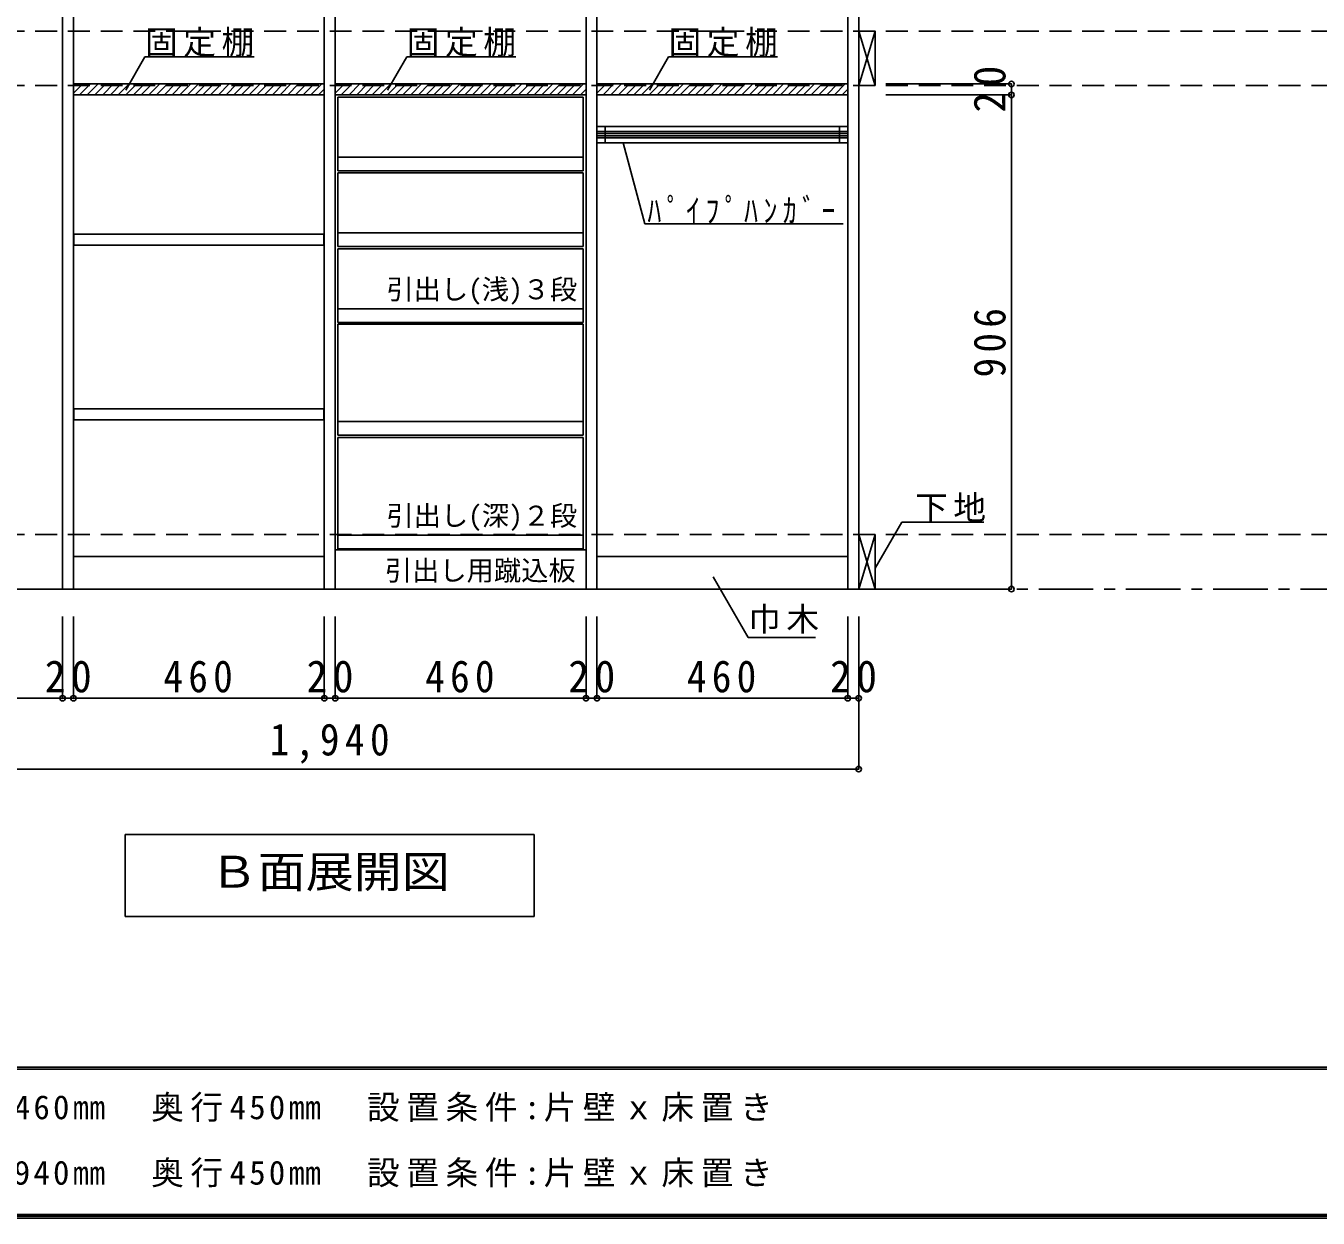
# Model space of a CAD drawing. Units: millimetres at full size, sheet at 1:20; some dimension numbers follow another scale. Extents: x -8005 to 8005, y -2932 to 2722.
# Drawn here: x 1633 to 4003, y -2864 to -679 of the extents above; entities that cross this region are included whole.
import ezdxf
from ezdxf.enums import TextEntityAlignment as Align

# ---------------------------------------------------------------- set-up
doc = ezdxf.new("R2010")
doc.units = ezdxf.units.MM
doc.header["$LTSCALE"] = 20
doc.header["$PDMODE"] = 32
doc.header["$PDSIZE"] = 10
doc.linetypes.add('CHAIN1', pattern=[8, 5, -1, 1, -1])
doc.linetypes.add('DASHED2', pattern=[3, 2, -1])
for name, color, linetype in [('0-2_本体', 2, 'Continuous'), ('0-3_固定棚', 3, 'Continuous'), ('0-4_可動棚', 3, 'Continuous'), ('0-6_ﾊﾟｲﾌﾟﾊﾝｶﾞｰ', 4, 'Continuous'), ('0-7_桟木・巾木', 2, 'Continuous'), ('0-8_引き出し', 2, 'Continuous'), ('0-A_文字', 7, 'Continuous'), ('0-B_寸法', 7, 'Continuous'), ('0-C_ハッチ', 4, 'Continuous'), ('F-1_枠', 6, 'Continuous'), ('F-A_文字', 7, 'Continuous')]:
    doc.layers.add(name, color=color, linetype=linetype)
doc.styles.add('ＭＳ ゴシック', font='')
doc.styles.get('ＭＳ ゴシック').set_extended_font_data('MS Gothic')

msp = doc.modelspace()

# ---------------------------------------------------------------- linework, layer by layer
at = {"layer": '0-2_本体', "color": 3}
for p, q in [((1700.66, -1711.27), (1700.66, 570.73)), ((1720.66, -1711.27), (1720.66, 570.73)), ((2180.66, -1711.27), (2180.66, 570.73)), ((2200.66, -1711.27), (2200.66, 570.73)), ((2660.66, -1711.27), (2660.66, 570.73)), ((2680.66, -1711.27), (2680.66, 570.73)), ((3140.66, -1711.27), (3140.66, 570.73)), ((3160.66, -1711.27), (3160.66, 570.73)), ((1220.66, -1711.27), (3160.66, -1711.27)), ((3160.66, -1711.27), (3140.66, -1711.27))]:
    msp.add_line(p, q, dxfattribs=at)
at = {"layer": '0-3_固定棚'}
for p, q in [((1720.66, -785.27), (1720.66, -805.27)), ((2180.66, -785.27), (1720.66, -785.27)), ((2180.66, -805.27), (1720.66, -805.27)), ((2200.66, -785.27), (2200.66, -805.27)), ((2660.66, -785.27), (2200.66, -785.27)), ((2660.66, -805.27), (2200.66, -805.27)), ((2680.66, -785.27), (2680.66, -805.27)), ((3140.66, -785.27), (2680.66, -785.27)), ((3140.66, -805.27), (2680.66, -805.27))]:
    msp.add_line(p, q, dxfattribs=at)
at = {"layer": '0-4_可動棚'}
for p, q in [((2179.66, -1060.77), (1721.66, -1060.77)), ((2179.66, -1380.77), (1721.66, -1380.77))]:
    msp.add_line(p, q, dxfattribs=at)
for points in [[(2179.66, -1060.77), (2179.66, -1080.77), (1721.66, -1080.77), (1721.66, -1060.77)], [(2179.66, -1380.77), (2179.66, -1400.77), (1721.66, -1400.77), (1721.66, -1380.77)]]:
    msp.add_lwpolyline(points, dxfattribs=at)
at = {"layer": '0-6_ﾊﾟｲﾌﾟﾊﾝｶﾞｰ', "color": 3}
for p, q in [((2680.66, -863.27), (2680.66, -893.27)), ((2680.66, -863.27), (3140.66, -863.27)), ((3140.66, -863.27), (3140.66, -893.27)), ((2680.66, -893.27), (3140.66, -893.27))]:
    msp.add_line(p, q, dxfattribs=at)
at = {"layer": '0-6_ﾊﾟｲﾌﾟﾊﾝｶﾞｰ'}
for p, q in [((3140.66, -872.27), (2680.66, -872.27)), ((3140.66, -876.27), (2680.66, -876.27)), ((3140.66, -880.27), (2680.66, -880.27)), ((3140.66, -884.27), (2680.66, -884.27))]:
    msp.add_line(p, q, dxfattribs=at)
at = {"layer": '0-6_ﾊﾟｲﾌﾟﾊﾝｶﾞｰ', "color": 7}
for p, q in [((2695.66, -863.27), (2695.66, -893.27)), ((3125.66, -863.27), (3125.66, -893.27))]:
    msp.add_line(p, q, dxfattribs=at)
at = {"layer": '0-7_桟木・巾木', "color": 7}
for p, q in [((1720.66, -1651.27), (2180.66, -1651.27)), ((2680.66, -1651.27), (3140.66, -1651.27))]:
    msp.add_line(p, q, dxfattribs=at)
at = {"layer": '0-8_引き出し', "color": 7}
for p, q in [((3160.66, -688.27), (3190.66, -788.27)), ((3160.66, -788.27), (3190.66, -688.27)), ((3160.66, -1611.27), (3190.66, -1711.27)), ((3160.66, -1711.27), (3190.66, -1611.27)), ((2660.66, -1639.27), (2200.66, -1639.27))]:
    msp.add_line(p, q, dxfattribs=at)
at = {"layer": '0-8_引き出し'}
for p, q in [((2655.66, -809.27), (2205.66, -809.27)), ((2205.66, -944.27), (2205.66, -809.27)), ((2655.66, -944.27), (2655.66, -809.27)), ((2655.66, -919.27), (2205.66, -919.27)), ((2655.66, -944.27), (2205.66, -944.27)), ((2655.66, -948.27), (2205.66, -948.27)), ((2205.66, -1083.27), (2205.66, -948.27)), ((2655.66, -1083.27), (2655.66, -948.27)), ((2655.66, -1058.27), (2205.66, -1058.27)), ((2655.66, -1083.27), (2205.66, -1083.27)), ((2655.66, -1087.27), (2205.66, -1087.27)), ((2205.66, -1222.27), (2205.66, -1087.27)), ((2655.66, -1222.27), (2655.66, -1087.27)), ((2655.66, -1197.27), (2205.66, -1197.27)), ((2655.66, -1222.27), (2205.66, -1222.27)), ((2655.66, -1225.27), (2205.66, -1225.27)), ((2205.66, -1429.27), (2205.66, -1225.27)), ((2655.66, -1429.27), (2655.66, -1225.27)), ((2655.66, -1404.27), (2205.66, -1404.27)), ((2655.66, -1429.27), (2205.66, -1429.27)), ((2655.66, -1433.27), (2205.66, -1433.27)), ((2205.66, -1637.27), (2205.66, -1433.27)), ((2655.66, -1637.27), (2655.66, -1433.27)), ((2655.66, -1612.27), (2205.66, -1612.27)), ((2655.66, -1637.27), (2205.66, -1637.27))]:
    msp.add_line(p, q, dxfattribs=at)
at = {"layer": '0-8_引き出し', "color": 3}
for points in [[(3190.66, -788.27), (3190.66, -688.27), (3160.66, -688.27), (3160.66, -788.27)], [(3190.66, -1711.27), (3190.66, -1611.27), (3160.66, -1611.27), (3160.66, -1711.27)]]:
    msp.add_lwpolyline(points, close=True, dxfattribs=at)
at = {"layer": '0-A_文字', "linetype": 'CHAIN1'}
for p, q in [((3160.66, 771.25), (3160.66, -1711.27)), ((6790.66, -1711.27), (1220.66, -1711.27))]:
    msp.add_line(p, q, dxfattribs=at)
at = {"layer": '0-A_文字'}
for p, q in [((1816.82, -796.33), (1851.84, -735.68)), ((2051.84, -735.68), (1851.84, -735.68)), ((2296.82, -796.33), (2331.84, -735.68)), ((2531.84, -735.68), (2331.84, -735.68)), ((2776.82, -796.33), (2811.84, -735.68)), ((3011.84, -735.68), (2811.84, -735.68)), ((2768.45, -1041.57), (2728.72, -893.27)), ((2768.45, -1041.57), (3132.02, -1041.57)), ((3190.66, -1672.95), (3239.43, -1588.48)), ((3239.43, -1588.48), (3389.96, -1588.48)), ((2893.55, -1689.03), (2957.77, -1800.25)), ((2957.77, -1800.25), (3081.53, -1800.25)), ((2565.66, -2161.27), (2565.66, -2311.27)), ((1815.66, -2311.27), (2565.66, -2311.27))]:
    msp.add_line(p, q, dxfattribs=at)
msp.add_lwpolyline([(2565.66, -2161.27), (1815.66, -2161.27), (1815.66, -2311.27)], dxfattribs=at)
at = {"layer": '0-B_寸法', "color": 4, "linetype": 'DASHED2'}
for p, q in [((6790.66, -688.27), (1220.66, -688.27)), ((6790.66, -788.27), (1220.66, -788.27)), ((6790.66, -1611.27), (1220.66, -1611.27))]:
    msp.add_line(p, q, dxfattribs=at)
at = {"layer": '0-B_寸法', "color": 4}
for p, q in [((3440.66, -785.27), (3210.66, -785.27)), ((3440.66, -805.27), (3210.66, -805.27)), ((3440.66, -785.27), (3440.66, -805.27)), ((3440.66, -805.27), (3440.66, -1711.27)), ((3440.66, -1711.27), (3210.66, -1711.27)), ((1700.66, -1911.27), (1700.66, -1761.27)), ((1720.66, -1911.27), (1720.66, -1761.27)), ((1720.66, -1911.27), (1720.66, -1761.27)), ((2180.66, -1911.27), (2180.66, -1761.27)), ((2200.66, -1911.27), (2200.66, -1761.27)), ((2660.66, -1911.27), (2660.66, -1761.27)), ((2680.66, -1911.27), (2680.66, -1761.27)), ((3140.66, -1911.27), (3140.66, -1761.27)), ((3160.66, -1911.27), (3160.66, -1761.27)), ((1220.66, -1911.27), (1700.66, -1911.27)), ((1700.66, -1911.27), (1720.66, -1911.27)), ((1720.66, -1911.27), (2180.66, -1911.27)), ((2180.66, -1911.27), (2200.66, -1911.27)), ((2200.66, -1911.27), (2660.66, -1911.27)), ((2660.66, -1911.27), (2680.66, -1911.27)), ((2680.66, -1911.27), (3140.66, -1911.27)), ((3140.66, -1911.27), (3160.66, -1911.27)), ((3160.66, -2041.27), (3160.66, -1911.27))]:
    msp.add_line(p, q, dxfattribs=at)
msp.add_lwpolyline([(3160.66, -2041.27), (1220.66, -2041.27), (1220.66, -1761.27)], dxfattribs=at)
at = {"layer": '0-B_寸法'}
for p in [(3440.66, -785.27), (3440.66, -805.27), (3440.66, -1711.27), (1700.66, -1911.27), (1720.66, -1911.27), (2180.66, -1911.27), (2200.66, -1911.27), (2660.66, -1911.27), (2680.66, -1911.27), (3140.66, -1911.27), (3160.66, -1911.27), (3160.66, -2041.27)]:
    msp.add_point(p, dxfattribs=at)
at = {"layer": '0-C_ハッチ'}
for p, q in [((1720.66, -788.14), (1723.53, -785.27)), ((1720.66, -802.28), (1737.67, -785.27)), ((1731.82, -805.27), (1751.82, -785.27)), ((1745.96, -805.27), (1765.96, -785.27)), ((1760.1, -805.27), (1780.1, -785.27)), ((1774.24, -805.27), (1794.24, -785.27)), ((1788.38, -805.27), (1808.38, -785.27)), ((1802.53, -805.27), (1822.53, -785.27)), ((1816.67, -805.27), (1836.67, -785.27)), ((1830.81, -805.27), (1850.81, -785.27)), ((1844.95, -805.27), (1864.95, -785.27)), ((1859.09, -805.27), (1879.09, -785.27)), ((1873.24, -805.27), (1893.24, -785.27)), ((1887.38, -805.27), (1907.38, -785.27)), ((1901.52, -805.27), (1921.52, -785.27)), ((1915.66, -805.27), (1935.66, -785.27)), ((1929.81, -805.27), (1949.81, -785.27)), ((1943.95, -805.27), (1963.95, -785.27)), ((1958.09, -805.27), (1978.09, -785.27)), ((1972.23, -805.27), (1992.23, -785.27)), ((1986.37, -805.27), (2006.37, -785.27)), ((2000.52, -805.27), (2020.52, -785.27)), ((2014.66, -805.27), (2034.66, -785.27)), ((2028.8, -805.27), (2048.8, -785.27)), ((2042.94, -805.27), (2062.94, -785.27)), ((2057.08, -805.27), (2077.08, -785.27)), ((2071.23, -805.27), (2091.23, -785.27)), ((2085.37, -805.27), (2105.37, -785.27)), ((2099.51, -805.27), (2119.51, -785.27)), ((2113.65, -805.27), (2133.65, -785.27)), ((2127.8, -805.27), (2147.8, -785.27)), ((2141.94, -805.27), (2161.94, -785.27)), ((2156.08, -805.27), (2176.08, -785.27)), ((2170.22, -805.27), (2180.66, -794.83)), ((2200.66, -788.14), (2203.53, -785.27)), ((2200.66, -802.28), (2217.67, -785.27)), ((2211.82, -805.27), (2231.82, -785.27)), ((2225.96, -805.27), (2245.96, -785.27)), ((2240.1, -805.27), (2260.1, -785.27)), ((2254.24, -805.27), (2274.24, -785.27)), ((2268.38, -805.27), (2288.38, -785.27)), ((2282.53, -805.27), (2302.53, -785.27)), ((2296.67, -805.27), (2316.67, -785.27)), ((2310.81, -805.27), (2330.81, -785.27)), ((2324.95, -805.27), (2344.95, -785.27)), ((2339.09, -805.27), (2359.09, -785.27)), ((2353.24, -805.27), (2373.24, -785.27)), ((2367.38, -805.27), (2387.38, -785.27)), ((2381.52, -805.27), (2401.52, -785.27)), ((2395.66, -805.27), (2415.66, -785.27)), ((2409.81, -805.27), (2429.81, -785.27)), ((2423.95, -805.27), (2443.95, -785.27)), ((2438.09, -805.27), (2458.09, -785.27)), ((2452.23, -805.27), (2472.23, -785.27)), ((2466.37, -805.27), (2486.37, -785.27)), ((2480.52, -805.27), (2500.52, -785.27)), ((2494.66, -805.27), (2514.66, -785.27)), ((2508.8, -805.27), (2528.8, -785.27)), ((2522.94, -805.27), (2542.94, -785.27)), ((2537.08, -805.27), (2557.08, -785.27)), ((2551.23, -805.27), (2571.23, -785.27)), ((2565.37, -805.27), (2585.37, -785.27)), ((2579.51, -805.27), (2599.51, -785.27)), ((2593.65, -805.27), (2613.65, -785.27)), ((2607.8, -805.27), (2627.8, -785.27)), ((2621.94, -805.27), (2641.94, -785.27)), ((2636.08, -805.27), (2656.08, -785.27)), ((2650.22, -805.27), (2660.66, -794.83)), ((2680.66, -788.14), (2683.53, -785.27)), ((2680.66, -802.28), (2697.67, -785.27)), ((2691.82, -805.27), (2711.82, -785.27)), ((2705.96, -805.27), (2725.96, -785.27)), ((2720.1, -805.27), (2740.1, -785.27)), ((2734.24, -805.27), (2754.24, -785.27)), ((2748.38, -805.27), (2768.38, -785.27)), ((2762.53, -805.27), (2782.53, -785.27)), ((2776.67, -805.27), (2796.67, -785.27)), ((2790.81, -805.27), (2810.81, -785.27)), ((2804.95, -805.27), (2824.95, -785.27)), ((2819.09, -805.27), (2839.09, -785.27)), ((2833.24, -805.27), (2853.24, -785.27)), ((2847.38, -805.27), (2867.38, -785.27)), ((2861.52, -805.27), (2881.52, -785.27)), ((2875.66, -805.27), (2895.66, -785.27)), ((2889.81, -805.27), (2909.81, -785.27)), ((2903.95, -805.27), (2923.95, -785.27)), ((2918.09, -805.27), (2938.09, -785.27)), ((2932.23, -805.27), (2952.23, -785.27)), ((2946.37, -805.27), (2966.37, -785.27)), ((2960.52, -805.27), (2980.52, -785.27)), ((2974.66, -805.27), (2994.66, -785.27)), ((2988.8, -805.27), (3008.8, -785.27)), ((3002.94, -805.27), (3022.94, -785.27)), ((3017.08, -805.27), (3037.08, -785.27)), ((3031.23, -805.27), (3051.23, -785.27)), ((3045.37, -805.27), (3065.37, -785.27)), ((3059.51, -805.27), (3079.51, -785.27)), ((3073.65, -805.27), (3093.65, -785.27)), ((3087.8, -805.27), (3107.8, -785.27)), ((3101.94, -805.27), (3121.94, -785.27)), ((3116.08, -805.27), (3136.08, -785.27)), ((3130.22, -805.27), (3140.66, -794.83))]:
    msp.add_line(p, q, dxfattribs=at)
at = {"layer": 'F-1_枠'}
for p, q in [((8005, -2587.71), (205, -2587.71)), ((8005, -2591.04), (205, -2591.04)), ((8005, -2857.71), (205, -2857.71)), ((8005, -2861.04), (205, -2861.04)), ((8005, -2864.37), (205, -2864.37))]:
    msp.add_line(p, q, dxfattribs=at)

# ---------------------------------------------------------------- texts
at = {"layer": '0-A_文字', "style": 'ＭＳ ゴシック'}
for s, p in [('引出し(浅)３段', (2294.54, -1191.06)), ('引出し(深)２段', (2294.54, -1605.92)), ('引出し用蹴込板', (2291.65, -1706.38))]:
    msp.add_text(s, height=36.66, dxfattribs=at).set_placement(p, align=Align.BOTTOM_LEFT)
at = {"layer": '0-A_文字', "style": 'ＭＳ ゴシック', "width": 1.1}
msp.add_text('Ｂ面展開図', height=58.65, dxfattribs=at).set_placement((1970.66, -2276.27), align=Align.BOTTOM_LEFT)
at = {"layer": '0-A_文字', "char_height": 43.99, "attachment_point": 7, "style": 'ＭＳ ゴシック'}
for s, insert in [('\\T1.17;固定棚', (1851.84, -735.68)), ('\\T1.17;固定棚', (2331.84, -735.68)), ('\\T1.17;固定棚', (2811.84, -735.68)), ('\\T1.39;\\W0.85;ﾊﾟｲﾌﾟﾊﾝｶﾞｰ', (2773.3, -1041.57)), ('\\T1.17;下地', (3263.93, -1588.48)), ('\\T1.17;巾木', (2957.77, -1793.14))]:
    msp.add_mtext(s, dxfattribs=dict(at, insert=insert))
at = {"layer": '0-B_寸法', "char_height": 58.65, "attachment_point": 7, "rotation": 90, "style": 'ＭＳ ゴシック'}
for s, insert in [('\\T1.27;\\W0.95;20', (3430.66, -837.77)), ('\\T1.27;\\W0.9;906', (3430.66, -1323.27))]:
    msp.add_mtext(s, dxfattribs=dict(at, insert=insert))
at = {"layer": '0-B_寸法', "char_height": 58.65, "attachment_point": 7, "style": 'ＭＳ ゴシック'}
for s, insert in [('\\T1.27;\\W0.95;20', (1668.16, -1901.27)), ('\\T1.27;\\W0.9;460', (1885.66, -1901.27)), ('\\T1.27;\\W0.95;20', (2148.16, -1901.27)), ('\\T1.27;\\W0.9;460', (2365.66, -1901.27)), ('\\T1.27;\\W0.95;20', (2628.16, -1901.27)), ('\\T1.27;\\W0.9;460', (2845.66, -1901.27)), ('\\T1.27;\\W0.95;20', (3108.16, -1901.27)), ('\\T1.28;\\W0.9;1,940', (2080.66, -2031.27))]:
    msp.add_mtext(s, dxfattribs=dict(at, insert=insert))
at = {"layer": 'F-A_文字', "char_height": 43.99, "attachment_point": 7, "style": 'ＭＳ ゴシック'}
for s, insert in [('\\T1.2;ｅ･ｒａ･ｂｏ\u3000Ａ面:間口1,460㎜\u3000奥行450㎜\u3000設置条件:片壁ｘ床置き', (711.67, -2694.37)), ('\\T1.2;ｅ･ｒａ･ｂｏ\u3000Ｂ面:間口1,940㎜\u3000奥行450㎜\u3000設置条件:片壁ｘ床置き', (711.67, -2814.37))]:
    msp.add_mtext(s, dxfattribs=dict(at, insert=insert))

doc.saveas('drawing.dxf')
